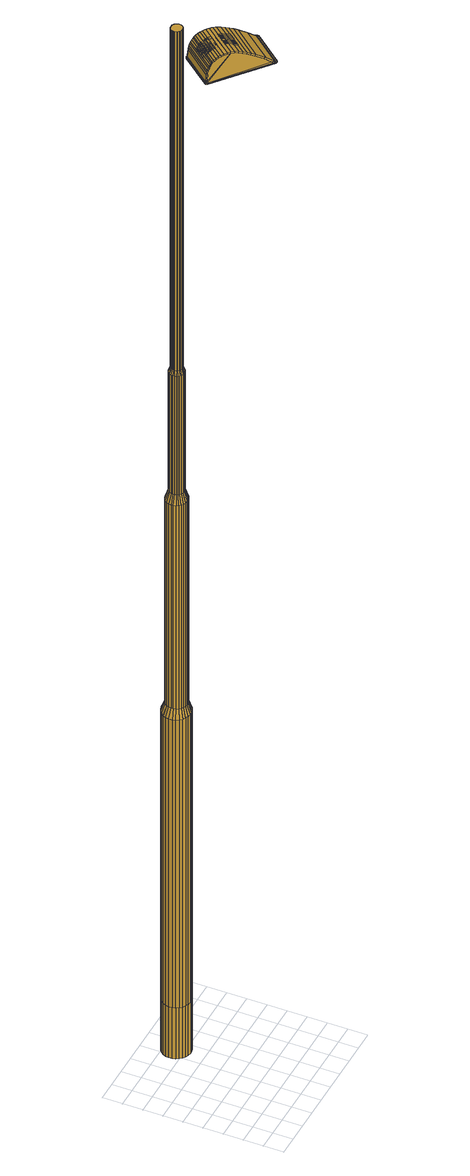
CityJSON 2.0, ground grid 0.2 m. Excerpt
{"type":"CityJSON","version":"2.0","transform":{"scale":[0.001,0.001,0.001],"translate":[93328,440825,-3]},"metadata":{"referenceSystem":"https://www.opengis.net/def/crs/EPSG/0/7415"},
"CityObjects":{
"cityfurniture1":{"type":"CityFurniture","attributes":{"Lichtpunttype":"Straatverlichting","Brondatum":"12-06-2019","Buurt_nummer":"62","Masttype":"TRAMMAST LPH 10M","Lamptype":"CPO-TW 140W KL.728","Buurtnaam":"Hillegersberg Noord","Nummer":"20","Uithoudertype":"UITHOUDER OV CONVERSIEMODEL","Geplaatst_op":"02-12-2010","Wijknummer":"6","Nivo":"0","Datum_laatste_mutatie":"07-06-2019","Straatnaam":"Straatweg","Thema":"Lichtmasten","Beheerobject":"71935/OVL-020","Armatuurtype":"4767 ARM SGS 453 1X CPO-TW 140W K EB OC FG EVSA VLAK GLAS LS-6","Objecthoogte":"10","Klasse":"Verbindingsweg 2-zijdig","Wijknaam":"Hillegersberg-Schiebroek","class":"Paal","function":"Lichtmast"},"geometry":[{"type":"MultiSurface","lod":"2","boundaries":[[[0,1,2,3]],[[4,5,6,7]],[[8,9,10,11]],[[12,13,1,0]],[[14,15,16,17]],[[17,16,9,8]],[[3,2,5,4]],[[11,10,13,12]],[[18,8,11,19]],[[20,0,3,21]],[[22,23,24,25]],[[26,27,28,29]],[[30,31,32,33]],[[19,11,12,34]],[[35,36,23,22]],[[29,28,37,38]],[[34,12,0,20]],[[39,40,27,26]],[[41,4,7,42]],[[43,14,17,44]],[[45,46,31,30]],[[21,3,4,41]],[[44,17,8,18]],[[33,32,15,14]],[[47,48,46,45]],[[49,50,36,35]],[[38,37,50,49]],[[42,7,40,39]],[[23,51,52,24]],[[7,6,53,40]],[[54,55,56,57]],[[58,59,55,54]],[[28,60,61,37]],[[62,63,59,58]],[[64,65,63,62]],[[66,67,65,64]],[[50,68,69,36]],[[37,61,68,50]],[[36,69,51,23]],[[70,71,48,47]],[[57,56,71,70]],[[27,72,60,28]],[[24,52,67,66]],[[40,53,72,27]],[[73,74,75,76]],[[77,78,79,80]],[[81,82,83,84]],[[85,86,87,88]],[[89,90,91,92]],[[92,91,93,94]],[[80,79,95,96]],[[97,98,78,77]],[[99,100,101,102]],[[84,83,103,104]],[[94,93,74,73]],[[105,106,98,97]],[[107,108,106,105]],[[88,87,108,107]],[[104,103,86,85]],[[109,110,82,81]],[[102,101,110,109]],[[74,111,112,75]],[[90,113,114,91]],[[115,116,117,118]],[[78,119,120,79]],[[121,122,123,124]],[[125,126,113,90]],[[87,127,128,108]],[[124,123,129,130]],[[131,132,133,134]],[[91,114,135,93]],[[93,135,111,74]],[[98,136,119,78]],[[118,117,100,99]],[[134,133,122,121]],[[86,137,127,87]],[[79,120,138,95]],[[139,140,116,115]],[[130,129,140,139]],[[108,128,141,106]],[[96,95,126,125]],[[106,141,136,98]],[[75,112,132,131]],[[142,143,144,145]],[[146,147,148,149]],[[150,151,152,153]],[[154,155,143,142]],[[153,152,147,146]],[[156,157,158,159]],[[145,144,151,150]],[[160,161,162,163]],[[163,162,157,156]],[[149,148,164,165]],[[159,158,155,154]],[[166,142,145,167]],[[92,160,163,89]],[[165,164,168,169]],[[170,146,149,171]],[[169,168,172,173]],[[174,175,176,177]],[[177,176,178,179]],[[180,181,182,183]],[[183,182,184,185]],[[185,184,186,187]],[[187,186,188,189]],[[189,188,190,191]],[[192,150,153,193]],[[179,178,161,160]],[[167,145,150,192]],[[194,159,154,195]],[[196,197,198,199]],[[173,172,197,196]],[[199,198,200,201]],[[201,200,202,203]],[[203,202,181,180]],[[191,190,204,205]],[[206,156,159,194]],[[195,154,142,166]],[[193,153,146,170]],[[205,204,175,174]],[[89,163,156,206]],[[207,189,191,208]],[[209,183,185,210]],[[211,165,169,212]],[[213,196,199,214]],[[167,97,77,166]],[[215,180,183,209]],[[210,185,187,216]],[[94,179,160,92]],[[212,169,173,217]],[[217,173,196,213]],[[218,201,203,219]],[[214,199,201,218]],[[76,174,177,73]],[[216,187,189,207]],[[171,149,165,211]],[[208,191,205,220]],[[166,77,80,195]],[[73,177,179,94]],[[220,205,174,76]],[[219,203,180,215]],[[195,80,96,194]],[[214,102,109,213]],[[210,130,139,209]],[[208,134,121,207]],[[218,99,102,214]],[[171,85,88,170]],[[217,81,84,212]],[[219,118,99,218]],[[192,105,97,167]],[[193,107,105,192]],[[220,131,134,208]],[[170,88,107,193]],[[211,104,85,171]],[[194,96,125,206]],[[213,109,81,217]],[[216,124,130,210]],[[209,139,115,215]],[[212,84,104,211]],[[206,125,90,89]],[[207,121,124,216]],[[76,75,131,220]],[[178,176,175,204,190,188,186,184,182,181,202,200,198,197,172,168,164,148,147,152,151,144,143,155,158,157,162,161]],[[116,221,222,117]],[[123,223,224,129]],[[122,225,223,123]],[[112,226,227,132]],[[101,228,229,110]],[[113,230,231,114]],[[83,232,233,103]],[[95,138,234,126]],[[133,235,225,122]],[[140,236,221,116]],[[126,234,230,113]],[[117,222,237,100]],[[111,238,226,112]],[[103,233,137,86]],[[129,224,236,140]],[[132,227,235,133]],[[82,239,232,83]],[[110,229,239,82]],[[100,237,228,101]],[[224,29,38,236]],[[223,26,29,224]],[[236,38,49,221]],[[114,231,240,135]],[[228,25,241,229]],[[222,35,22,237]],[[225,39,26,223]],[[233,242,243,137]],[[135,240,238,111]],[[127,244,245,128]],[[229,241,246,239]],[[120,247,43,138]],[[137,243,244,127]],[[221,49,35,222]],[[119,248,247,120]],[[136,249,248,119]],[[232,250,242,233]],[[237,22,25,228]],[[239,246,250,232]],[[128,245,251,141]],[[141,251,249,136]],[[235,42,39,225]],[[138,43,44,234]],[[230,18,19,231]],[[25,24,66,241]],[[246,64,62,250]],[[231,19,34,240]],[[247,33,14,43]],[[242,58,54,243]],[[226,21,41,227]],[[251,47,45,249]],[[244,57,70,245]],[[240,34,20,238]],[[250,62,58,242]],[[227,41,42,235]],[[234,44,18,230]],[[248,30,33,247]],[[249,45,30,248]],[[245,70,47,251]],[[238,20,21,226]],[[243,54,57,244]],[[241,66,64,246]],[[252,253,254,255]],[[256,257,258,259]],[[260,261,262]],[[255,254,263,264]],[[265,266,267]],[[268,269,270,271]],[[260,272,273,274]],[[275,276,277,278]],[[259,258,279,280]],[[271,270,257,256]],[[267,281,265]],[[282,283,276,275]],[[280,279,284,285]],[[286,287,288,289]],[[278,277,267,266]],[[290,291,292,293]],[[293,292,294,295]],[[295,294,287,286]],[[262,274,260]],[[289,288,253,252]],[[285,284,283,282]],[[264,263,269,268]],[[296,297,298,299]],[[300,301,297,296]],[[302,303,304]],[[303,305,304]],[[303,306,305]],[[307,308,301,300]],[[309,310,298,297,301,308,311,312,313,314,315,316],[317,318,303,302,319,320]],[[303,318,321,306]],[[306,322,305]],[[306,310,309,322]],[[322,309,316,305]],[[299,298,310,306]],[[323,311,308,307]],[[324,288,287,325]],[[326,253,288,324]],[[327,263,254,328]],[[329,269,263,327]],[[328,254,253,326]],[[330,270,269,329]],[[331,332,333,334]],[[335,336,337,262]],[[338,339,336,335]],[[340,341,342,343]],[[344,345,346,347]],[[341,344,347,342]],[[348,340,343,349]],[[215,115,118,219]],[[350,351,352,353]],[[354,355,356,357]],[[355,350,353,356]],[[358,359,360,361]],[[362,363,364,365]],[[366,358,361,367]],[[368,369,370,371]],[[372,362,365,373]],[[374,348,349,375]],[[376,377,378,379]],[[363,376,379,364]],[[380,381,382,383]],[[369,372,373,370]],[[381,366,367,382]],[[384,385,386,387]],[[359,384,387,360]],[[388,380,383,389]],[[377,390,391,378]],[[385,374,375,386]],[[392,393,394,395]],[[396,392,395,397]],[[398,396,397,399]],[[400,401,402,403]],[[404,405,406,407]],[[405,408,409,406]],[[393,404,407,394]],[[410,411,412,413]],[[414,415,416,417]],[[418,419,420,421]],[[415,422,423,416]],[[424,425,426,427]],[[411,428,429,412]],[[430,431,432,433]],[[434,435,436,437]],[[408,418,421,409]],[[438,414,417,439]],[[435,410,413,436]],[[440,430,433,441]],[[419,434,437,420]],[[431,438,439,432]],[[425,442,443,426]],[[442,440,441,443]],[[444,445,446,447]],[[448,449,450,451]],[[452,453,454,455]],[[453,444,447,454]],[[456,400,403,457]],[[445,448,451,446]],[[449,456,457,450]],[[458,459,460,461]],[[462,463,464,465]],[[466,467,468,469]],[[459,470,471,460]],[[472,473,474,475]],[[463,476,477,464]],[[351,478,479,352]],[[467,452,455,468]],[[480,472,475,481]],[[482,458,461,483]],[[473,466,469,474]],[[478,484,485,479]],[[484,482,483,485]],[[486,462,465,487]],[[470,486,487,471]],[[488,276,283,489]],[[490,277,276,488]],[[491,267,277,490]],[[273,281,267,491]],[[492,493,494,495]],[[317,496,307]],[[497,498,499]],[[304,500,501]],[[502,503,319,302]],[[503,502,493,492]],[[320,319,496]],[[302,304,501]],[[493,502,302,303]],[[299,306,321,317]],[[317,320,496]],[[307,300,296]],[[501,496,319,302]],[[317,296,299]],[[496,323,307]],[[497,499,317,320,492,495,504]],[[317,307,296]],[[505,506,339,338]],[[507,508,509,510]],[[511,291,512,513]],[[510,509,506,505]],[[513,512,508,507]],[[514,292,291,511]],[[325,287,294,515]],[[515,294,292,514]],[[516,517,518,519]],[[520,521,522,523]],[[524,525,526,527]],[[528,529,530,531]],[[532,533,534,535]],[[536,532,535,537]],[[538,539,540,541]],[[542,536,537,543]],[[525,542,543,526]],[[521,544,545,522]],[[529,516,519,530]],[[517,520,523,518]],[[546,528,531,547]],[[533,546,547,534]],[[548,538,541,549]],[[550,551,552,553]],[[554,548,549,555]],[[556,557,558,559]],[[560,561,562,563]],[[564,565,566,567]],[[557,550,553,558]],[[568,569,570,571]],[[572,554,555,573]],[[574,575,576,577]],[[575,568,571,576]],[[561,572,573,562]],[[578,560,563,579]],[[422,574,577,423]],[[565,578,579,566]],[[551,564,567,552]],[[580,581,582,583]],[[584,585,586,587]],[[588,589,590,591]],[[585,592,593,586]],[[594,595,596,597]],[[595,598,599,596]],[[600,580,583,601]],[[589,594,597,590]],[[598,602,603,599]],[[602,600,601,603]],[[604,588,591,605]],[[606,607,608,609]],[[610,606,609,611]],[[612,604,605,613]],[[592,612,613,593]],[[496,312,311,323]],[[500,314,313,501]],[[614,337,615]],[[615,337,336,616]],[[617,506,509,618]],[[265,619,614,281]],[[501,313,312,496]],[[615,619,614]],[[305,316,315,304]],[[620,621,508]],[[304,315,314,500]],[[512,291,290]],[[622,339,506,617]],[[616,336,339,622]],[[508,512,620]],[[290,620,512]],[[618,509,508,621]],[[260,623,261]],[[624,491,490,625]],[[273,491,624]],[[624,272,273]],[[489,283,284,626]],[[626,284,279,627]],[[628,258,257,629]],[[629,257,270,330]],[[627,279,258,628]],[[630,368,371,631]],[[632,633,634,635]],[[636,637,638,639]],[[640,641,642,643]],[[633,644,645,634]],[[637,632,635,638]],[[644,630,631,645]],[[646,647,648,649]],[[650,651,652,653]],[[494,654,504,495]],[[655,640,643,656]],[[657,655,656,658]],[[659,650,653,660]],[[492,320,319,503]],[[651,661,662,652]],[[663,646,649,664]],[[665,666,667,668]],[[666,659,660,667]],[[647,665,668,648]],[[661,669,670,662]],[[654,498,504]],[[669,657,658,670]],[[494,493,303,318,321,671,498,654]],[[497,504,498]],[[671,499,498]],[[499,671,317]],[[321,317,671]],[[672,514,511,673]],[[674,328,326,675]],[[676,515,514,672]],[[677,327,328,674]],[[678,329,327,677]],[[679,505,338,680]],[[681,510,505,679]],[[682,629,330,623]],[[683,628,629,682]],[[684,488,489,685]],[[686,626,627,687]],[[625,490,488,684]],[[680,338,335,688]],[[689,324,325,690]],[[675,326,324,689]],[[687,627,628,683]],[[673,511,513,691]],[[688,335,262,261]],[[691,513,507,692]],[[692,507,510,681]],[[623,330,329,678]],[[690,325,515,676]],[[685,489,626,686]],[[619,615,271]],[[271,256,259,280,285,282,275,278,266,619]],[[693,694,695,696]],[[696,695,332,331]],[[697,698,694,693]],[[334,699,700,697,693,696,331]],[[701,702,703,704]],[[705,706,707,708]],[[700,709,698,697]],[[699,710,709,700]],[[710,333,332,695,694,698,709]],[[711,712,713,714]],[[706,715,716,707]],[[334,333,710,699]],[[717,718,719,720]],[[721,701,704,722]],[[607,705,708,608]],[[718,711,714,719]],[[712,723,724,713]],[[715,717,720,716]],[[723,721,722,724]],[[262,337,614,274]],[[621,290,293,295,286,289,252,255,264,268,271,615,616,622,617,618]],[[621,620,290]],[[260,272,624]],[[624,625,684,685,686,687,683,682,623,260]],[[619,266,265]],[[691,692,681,679,680,688,261,623,678,677,674,675,689,690,676,672,673]]]}]}
},
"vertices":[
[847,1244,1481],[847,1244,881],[853,1276,881],[853,1276,1481],[851,1307,1481],[851,1307,881],[843,1338,881],[843,1338,1481],[789,1166,1481],[789,1166,881],[814,1187,881],[814,1187,1481],[834,1213,1481],[834,1213,881],[731,1142,1481],[731,1142,881],[762,1151,881],[762,1151,1481],[789,1166,4881],[814,1187,4881],[847,1244,4881],[853,1276,4881],[656,1419,4881],[656,1419,1481],[628,1403,1481],[628,1403,4881],[807,1390,4881],[807,1390,1481],[780,1410,1481],[780,1410,4881],[668,1147,1481],[668,1147,881],[699,1141,881],[699,1141,1481],[834,1213,4881],[686,1427,4881],[686,1427,1481],[749,1422,1481],[749,1422,4881],[828,1365,4881],[828,1365,1481],[851,1307,4881],[843,1338,4881],[731,1142,4881],[762,1151,4881],[637,1160,1481],[637,1160,881],[610,1179,1481],[610,1179,881],[718,1429,4881],[718,1429,1481],[656,1419,881],[628,1403,881],[828,1365,881],[566,1262,1481],[566,1262,881],[575,1232,881],[575,1232,1481],[565,1294,1481],[565,1294,881],[780,1410,881],[749,1422,881],[570,1326,1481],[570,1326,881],[584,1356,1481],[584,1356,881],[603,1383,1481],[603,1383,881],[718,1429,881],[686,1427,881],[590,1204,1481],[590,1204,881],[807,1390,881],[784,1262,8881],[784,1262,7481],[788,1278,7481],[788,1278,8881],[691,1211,7481],[680,1180,7381],[703,1176,7381],[707,1207,7481],[646,1321,7481],[617,1337,7381],[607,1314,7381],[639,1304,7481],[637,1271,7481],[604,1266,7381],[611,1244,7381],[641,1255,7481],[754,1220,8881],[754,1220,7481],[767,1232,7481],[767,1232,8881],[777,1245,7481],[777,1245,8881],[727,1177,7381],[723,1208,7481],[674,1218,7481],[657,1190,7381],[684,1353,7481],[671,1383,7381],[650,1373,7381],[669,1346,7481],[603,1290,7381],[636,1288,7481],[660,1228,7481],[637,1204,7381],[649,1241,7481],[621,1222,7381],[656,1334,7481],[631,1358,7381],[814,1253,7381],[818,1276,7381],[772,1194,7381],[789,1210,7381],[716,1359,7481],[718,1392,7381],[694,1390,7381],[700,1358,7481],[680,1180,4981],[703,1176,4981],[774,1325,7481],[800,1344,7381],[784,1363,7381],[763,1339,7481],[740,1213,7481],[751,1183,7381],[611,1244,4981],[621,1222,4981],[764,1378,7381],[749,1349,7481],[787,1295,7481],[817,1300,7381],[811,1323,7381],[782,1311,7481],[804,1230,7381],[657,1190,4981],[604,1266,4981],[727,1177,4981],[733,1355,7481],[741,1388,7381],[637,1204,4981],[696,1228,8931],[696,1228,12931],[683,1233,12931],[683,1233,8931],[659,1261,8931],[659,1261,12931],[655,1275,12931],[655,1275,8931],[673,1241,8931],[673,1241,12931],[664,1251,12931],[664,1251,8931],[708,1226,8931],[708,1226,12931],[733,1230,8931],[733,1230,12931],[720,1226,12931],[720,1226,8931],[754,1244,8931],[754,1244,12931],[744,1235,12931],[744,1235,8931],[655,1287,12931],[655,1287,8931],[691,1211,8881],[674,1218,8881],[657,1299,12931],[657,1299,8931],[641,1255,8881],[637,1271,8881],[662,1312,12931],[662,1312,8931],[769,1279,8931],[769,1279,12931],[767,1267,12931],[767,1267,8931],[762,1255,12931],[762,1255,8931],[715,1340,8931],[715,1340,12931],[728,1339,12931],[728,1339,8931],[740,1333,12931],[740,1333,8931],[751,1325,12931],[751,1325,8931],[760,1315,12931],[760,1315,8931],[765,1305,12931],[765,1305,8931],[660,1228,8881],[649,1241,8881],[723,1208,8881],[707,1207,8881],[670,1322,8931],[670,1322,12931],[679,1331,12931],[679,1331,8931],[690,1336,12931],[690,1336,8931],[703,1340,12931],[703,1340,8931],[769,1292,12931],[769,1292,8931],[740,1213,8881],[774,1325,8881],[782,1311,8881],[733,1355,8881],[749,1349,8881],[636,1288,8881],[639,1304,8881],[656,1334,8881],[669,1346,8881],[716,1359,8881],[763,1339,8881],[646,1321,8881],[684,1353,8881],[700,1358,8881],[787,1295,8881],[718,1392,4981],[694,1390,4981],[784,1363,4981],[764,1378,4981],[800,1344,4981],[818,1276,4981],[817,1300,4981],[650,1373,4981],[631,1358,4981],[772,1194,4981],[789,1210,4981],[607,1314,4981],[603,1290,4981],[751,1183,4981],[811,1323,4981],[741,1388,4981],[671,1383,4981],[814,1253,4981],[617,1337,4981],[804,1230,4981],[603,1383,4881],[565,1294,4881],[566,1262,4881],[575,1232,4881],[590,1204,4881],[584,1356,4881],[699,1141,4881],[668,1147,4881],[637,1160,4881],[570,1326,4881],[610,1179,4881],[1106,1239,12593],[1099,1232,12598],[1120,1215,12606],[1126,1223,12600],[1228,1138,12596],[1227,1126,12602],[1258,1100,12587],[1258,1114,12582],[755,1005,12342],[756,1005,12353],[756,1017,12345],[1142,1195,12611],[1148,1204,12605],[1526,895,12342],[1514,906,12363],[1528,881,12357],[1173,1183,12606],[1169,1174,12612],[1197,1151,12610],[1199,1162,12604],[1264,581,12342],[1291,571,12342],[755,1018,12342],[1381,1013,12494],[1387,994,12495],[1464,933,12423],[1453,954,12427],[1291,1073,12568],[1289,1088,12564],[1541,871,12342],[1351,1037,12519],[1357,1019,12521],[1324,1046,12546],[1320,1062,12543],[1076,1265,12572],[1067,1260,12576],[1081,1247,12588],[1089,1253,12583],[1049,1289,12533],[1038,1285,12535],[1046,1277,12550],[1057,1281,12547],[1056,1269,12564],[1065,1274,12560],[1288,555,12344],[1288,555,12337],[1302,562,12337],[1302,562,12344],[1274,559,12344],[1274,559,12337],[1057,1201,12337],[1188,1150,12337],[1026,1326,12344],[1548,891,12344],[1551,862,12344],[751,995,12344],[751,995,12337],[1556,876,12337],[1551,862,12337],[744,1009,12337],[749,1023,12337],[998,1323,12337],[1011,1330,12337],[1026,1326,12337],[1548,891,12337],[1270,602,12337],[1505,886,12337],[879,987,12337],[953,867,12337],[1506,885,12337],[1556,876,12344],[744,1009,12344],[837,954,12588],[823,966,12576],[855,940,12598],[899,904,12611],[876,923,12606],[925,882,12612],[953,859,12610],[949,913,12448],[1141,1143,12448],[1147,1139,12464],[955,908,12464],[756,1017,12348],[1006,1317,12348],[1006,1317,12345],[762,1013,12429],[1010,1310,12429],[1113,1051,12611],[1143,1026,12603],[1149,1032,12603],[1118,1057,12611],[1175,999,12588],[1207,973,12570],[1212,979,12570],[1180,1006,12588],[1085,1074,12613],[1091,1080,12613],[952,1164,12551],[962,1156,12565],[967,1162,12565],[957,1170,12551],[935,1178,12520],[943,1171,12536],[948,1178,12536],[940,1184,12520],[983,1159,12577],[998,1147,12589],[1003,1153,12589],[988,1165,12577],[1096,1086,12613],[1123,1063,12611],[1129,1070,12611],[1101,1092,12613],[972,1169,12565],[977,1175,12565],[1026,1145,12599],[1047,1128,12607],[1052,1134,12607],[1031,1151,12599],[1069,1108,12612],[1074,1114,12612],[1059,1095,12612],[1064,1102,12612],[1154,1039,12603],[1185,1012,12588],[1190,1018,12588],[1159,1045,12603],[954,1183,12536],[962,1176,12551],[968,1182,12551],[959,1189,12536],[1016,1132,12599],[1037,1115,12607],[1042,1121,12607],[1021,1139,12599],[945,1190,12520],[951,1196,12520],[1217,985,12570],[1222,991,12570],[932,1139,12551],[941,1131,12565],[946,1138,12565],[937,1145,12551],[923,1147,12536],[928,1153,12536],[915,1153,12520],[920,1159,12520],[1154,975,12588],[1187,948,12570],[1192,954,12570],[1159,981,12588],[952,1123,12577],[967,1111,12589],[973,1116,12589],[957,1129,12577],[985,1095,12599],[990,1101,12599],[1112,990,12603],[1144,962,12588],[1149,969,12588],[1118,995,12603],[985,1054,12607],[1008,1034,12612],[1014,1040,12612],[990,1060,12607],[1006,1078,12607],[1029,1058,12612],[1034,1065,12612],[1011,1084,12607],[1034,1013,12613],[1039,1019,12613],[894,1129,12520],[902,1122,12536],[908,1128,12536],[899,1135,12520],[1176,936,12570],[1181,943,12570],[932,1098,12577],[946,1086,12589],[952,1092,12589],[937,1104,12577],[1054,1037,12613],[1083,1014,12611],[1088,1020,12611],[1059,1044,12613],[964,1071,12599],[969,1077,12599],[921,1107,12565],[926,1113,12565],[911,1115,12551],[916,1121,12551],[1016,1091,12607],[1039,1071,12612],[1044,1077,12612],[1021,1097,12607],[1064,1050,12613],[1093,1026,12611],[1098,1032,12611],[1069,1056,12613],[978,1122,12589],[995,1108,12599],[1001,1114,12599],[983,1128,12589],[1123,1002,12603],[1128,1008,12603],[1027,1103,12607],[1049,1083,12612],[1054,1089,12612],[1032,1109,12607],[1133,1014,12603],[1164,987,12588],[1169,993,12588],[1138,1020,12603],[951,1144,12565],[962,1135,12577],[968,1141,12577],[957,1150,12565],[1075,1062,12613],[1080,1068,12613],[933,1159,12536],[942,1151,12551],[947,1158,12551],[938,1165,12536],[1197,960,12570],[1202,967,12570],[973,1147,12577],[978,1153,12577],[925,1165,12520],[930,1172,12520],[1006,1120,12599],[1011,1126,12599],[988,1135,12589],[993,1141,12589],[1103,1039,12611],[1108,1045,12611],[1141,699,12495],[1111,725,12521],[1217,635,12423],[1279,581,12357],[958,862,12500],[1194,1145,12500],[1366,1001,12481],[1131,718,12481],[749,1023,12344],[1210,653,12407],[1451,930,12401],[1237,630,12377],[1011,1330,12344],[998,1323,12344],[1062,1197,12500],[884,983,12500],[1170,686,12446],[766,1011,12456],[1013,1307,12456],[777,1002,12501],[1024,1298,12501],[1018,1303,12480],[771,1007,12480],[793,990,12535],[1030,1292,12519],[785,997,12519],[802,983,12550],[811,976,12564],[1014,988,12613],[1041,965,12611],[1047,971,12611],[1019,994,12613],[1072,940,12603],[1103,914,12588],[1108,920,12588],[1077,947,12603],[874,1104,12520],[882,1097,12536],[887,1103,12536],[879,1110,12520],[965,1029,12607],[987,1010,12612],[993,1015,12612],[970,1036,12607],[911,1073,12577],[926,1061,12589],[931,1067,12589],[917,1079,12577],[900,1083,12565],[905,1089,12565],[1113,926,12588],[1145,899,12570],[1150,905,12570],[1118,932,12588],[891,1090,12551],[896,1096,12551],[1135,887,12570],[1140,893,12570],[944,1046,12599],[949,1053,12599],[1082,953,12603],[1087,959,12603],[901,1103,12551],[910,1095,12565],[915,1101,12565],[906,1109,12551],[1052,977,12611],[1057,984,12611],[884,1117,12520],[892,1110,12536],[897,1116,12536],[889,1123,12520],[975,1042,12607],[998,1021,12612],[1003,1027,12612],[980,1048,12607],[922,1085,12577],[936,1073,12589],[941,1080,12589],[927,1092,12577],[1123,938,12588],[1155,912,12570],[1160,918,12570],[1129,944,12588],[1024,1000,12613],[1029,1006,12613],[1062,990,12611],[1092,965,12603],[1097,971,12603],[1067,996,12611],[954,1059,12599],[959,1065,12599],[1092,901,12588],[1125,875,12570],[1130,881,12570],[1098,907,12588],[863,1092,12520],[872,1085,12536],[877,1091,12536],[869,1098,12520],[916,1049,12589],[934,1034,12599],[939,1040,12599],[921,1055,12589],[880,1078,12551],[886,1084,12551],[955,1017,12607],[977,997,12612],[982,1003,12612],[960,1023,12607],[1003,976,12613],[1009,982,12613],[1061,928,12603],[1067,934,12603],[1031,953,12611],[1036,959,12611],[901,1061,12577],[906,1067,12577],[862,1073,12536],[870,1066,12551],[875,1072,12551],[867,1079,12536],[853,1079,12520],[858,1086,12520],[890,1070,12565],[895,1076,12565],[1005,1317,12342],[1017,1319,12353],[1017,1319,12355],[1025,1310,12458],[1029,1306,12480],[1017,1319,12342],[1040,1296,12516],[1034,1301,12500],[1022,1313,12432],[943,855,12604],[1252,591,12363],[1193,642,12427],[1079,753,12546],[1047,779,12568],[1014,808,12587],[983,834,12602],[1008,1159,12589],[1013,1166,12589],[973,1189,12551],[982,1181,12565],[987,1187,12565],[978,1195,12551],[956,1203,12520],[964,1196,12536],[969,1202,12536],[961,1209,12520],[1134,950,12588],[1166,924,12570],[1171,930,12570],[1139,956,12588],[993,1171,12577],[999,1178,12577],[913,1134,12536],[922,1127,12551],[927,1133,12551],[918,1141,12536],[975,1083,12599],[995,1066,12607],[1000,1073,12607],[980,1089,12599],[1406,969,12446],[1102,977,12603],[1107,984,12603],[1072,1002,12611],[1077,1008,12611],[957,1098,12589],[962,1104,12589],[1019,1046,12612],[1024,1052,12612],[904,1141,12520],[910,1147,12520],[931,1119,12565],[942,1110,12577],[947,1116,12577],[936,1125,12565],[1044,1025,12613],[1049,1031,12613],[1476,910,12373],[799,973,12547],[791,980,12533],[869,915,12600],[850,931,12593],[808,965,12560],[892,896,12605],[917,876,12606],[765,999,12458],[762,1001,12432],[770,995,12480],[971,830,12596],[1001,806,12582],[1122,702,12494],[1093,727,12519],[1063,753,12543],[1032,779,12564],[756,1005,12355],[833,945,12583],[818,957,12572],[783,986,12517],[775,991,12500],[926,933,12455],[1118,1164,12455],[1129,1155,12444],[937,924,12444],[926,933,12473],[1118,1164,12473],[949,913,12480],[937,924,12483],[1082,889,12588],[1115,862,12570],[1120,868,12570],[1087,895,12588],[880,1058,12565],[891,1048,12577],[896,1055,12577],[885,1064,12565],[1129,1155,12483],[1141,1143,12480],[967,985,12612],[993,963,12613],[998,969,12613],[972,991,12612],[906,1036,12589],[911,1043,12589],[924,1022,12599],[945,1005,12607],[950,1011,12607],[929,1028,12599],[1051,916,12603],[1056,922,12603],[1021,940,12611],[1026,947,12611]
]}
